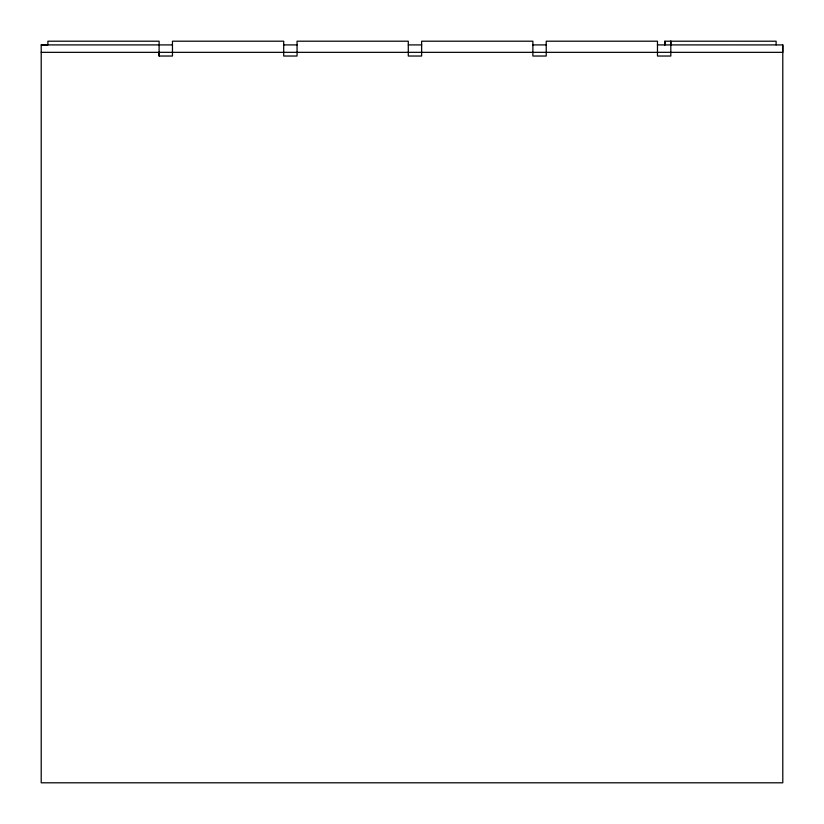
<?xml version="1.0" encoding="UTF-8"?>
<svg xmlns="http://www.w3.org/2000/svg" width="824" height="824" viewBox="0 0 824 824"><rect width="100%" height="100%" fill="white"/><g stroke="black" fill="none" stroke-linecap="round" stroke-linejoin="round"><path stroke-width="1.24" d="M670.818 44.908L670.818 41.21L670.818 56.032L657.47 56.032L657.47 41.2L546.23 41.2L546.23 56.032L532.881 56.032L532.881 41.2L421.641 41.2L421.641 56.032L408.292 56.032L408.292 41.2L297.052 41.2L297.052 56.032L283.703 56.032L283.703 41.2L172.463 41.2L172.463 56.032L159.114 56.032L159.114 52.334M664.886 41.21L664.886 44.918L664.886 41.21L776.115 41.21L776.115 44.918M657.47 44.908L782.79 44.918L782.79 52.334L41.21 52.334M782.79 44.918L782.79 782.8L41.21 782.8L41.21 44.908L47.885 44.908L47.885 41.2L159.114 41.2L159.114 56.032M41.21 44.908L172.463 44.908M283.703 44.908L297.052 44.908M408.292 44.908L421.641 44.908M532.881 44.908L546.23 44.908"/></g></svg>
